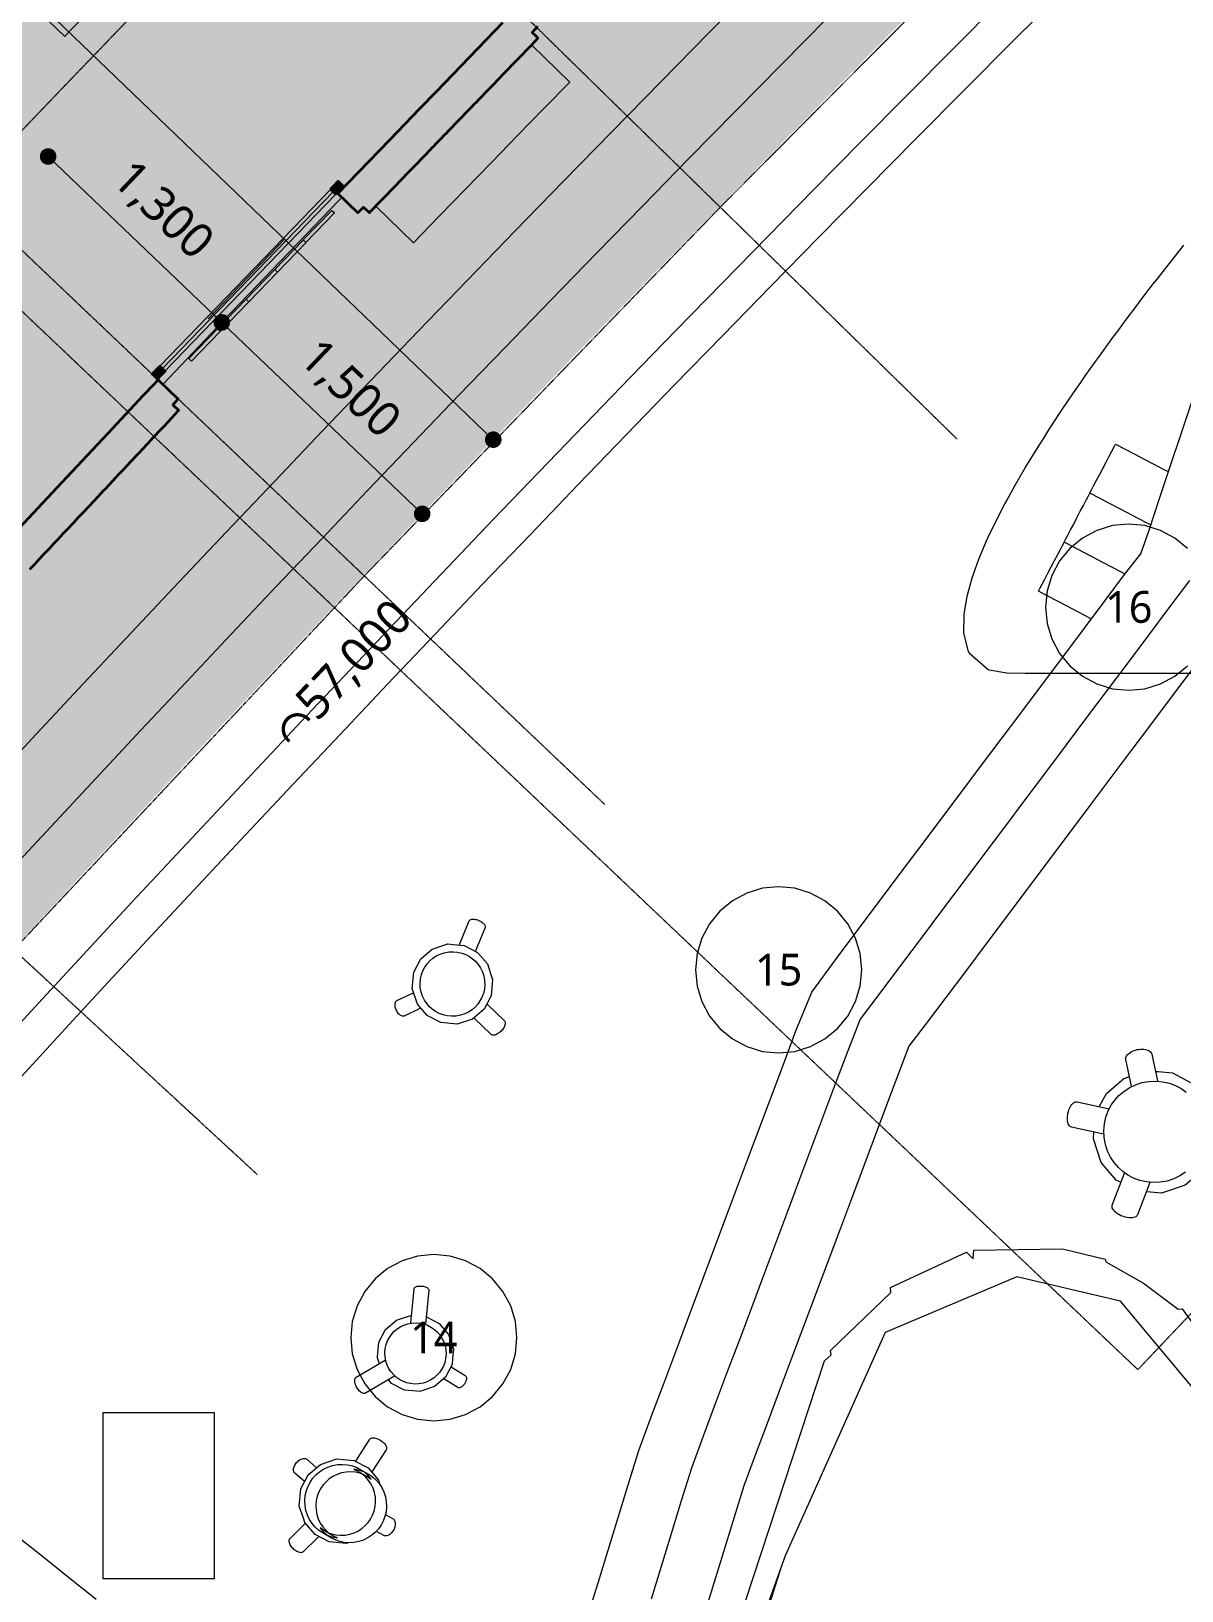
# Model space of a CAD drawing. Header units: millimetres. Extents: x -100577 to 287200, y -212120 to 238461.
# Drawn here: x 70414 to 76641, y 28818 to 37261 of the extents above; entities that cross this region are included whole.
import ezdxf

# ---------------------------------------------------------------- set-up
doc = ezdxf.new("R2010")
doc.units = ezdxf.units.MM
doc.linetypes.add('DASHDOT', pattern=[3.556, 2.54, -0.508, 0, -0.508])
doc.linetypes.add('PHANTOM', pattern=[6.35, 3.175, -0.635, 0.635, -0.635, 0.635, -0.635])
for name, color, linetype, lineweight in [('01_切断（構造・壁）', 7, 'Continuous', 35), ('03_切断（ガラス）', 5, 'Continuous', 13), ('06_部屋の色', 8, 'Continuous', 0), ('10_見えがかり', 7, 'Continuous', 13), ('11_見えがかり（家具）', 8, 'Continuous', 9), ('20_上部（屋根の外形・梁）', 8, 'PHANTOM', 9), ('30_敷地・外構', 8, 'Continuous', 9), ('40_通り芯', 1, 'DASHDOT', 9), ('41_通り芯の符号', 1, 'Continuous', 13), ('50_寸法', 3, 'Continuous', 9), ('70_断面の位置', 6, 'DASHDOT', 9)]:
    doc.layers.add(name, color=color, linetype=linetype, lineweight=lineweight)
doc.styles.add('JP', font='NotoSansCJKjp-Regular.otf')

msp = doc.modelspace()

# ---------------------------------------------------------------- hatches: boundary and pattern name
at = {"layer": '01_切断（構造・壁）'}
for points in [[(72176, 36283.5), (72170.8, 36288.5), (72142.4, 36315.9), (72118, 36339.5), (72073.7, 36382.3), (72073.7, 36382.3), (72073.7, 36382.3), (72356.4, 36675.3), (72517.4, 36842.1), (72606.8, 36934.6), (72967.1, 37308), (73046.6, 37390.4), (73062.8, 37374.8), (73108.4, 37330.8), (73143.8, 37296.6), (73150.4, 37290.2), (73154.6, 37286.2), (73154.6, 37286.2), (73154.6, 37286.2), (73124.4, 37255), (73144.3, 37235.8), (73156.8, 37223.8), (73153, 37219.8), (73141.2, 37207.5), (73138.1, 37204.4), (73117.4, 37182.9), (73094.3, 37159), (73066.7, 37130.4), (73063.4, 37126.9), (73058.9, 37122.3), (73058.5, 37121.9), (73058.2, 37121.6), (73036.3, 37098.9), (73013.2, 37075), (72994.7, 37055.7), (72994.7, 37055.7), (72989.8, 37050.6), (72983.7, 37044.3), (72977.1, 37037.6), (72973.8, 37034.1), (72973.8, 37034.1), (72970, 37030.2), (72970, 37030.2), (72913.6, 36971.7), (72913.6, 36971.7), (72902.6, 36960.3), (72892.7, 36950.1), (72892.7, 36950.1), (72874.2, 36930.9), (72851.1, 36907), (72832.5, 36887.7), (72832.5, 36887.7), (72821.5, 36876.3), (72811.7, 36866.1), (72811.7, 36866.1), (72793.1, 36846.9), (72770, 36822.9), (72740.4, 36792.3), (72712, 36762.9), (72688.9, 36738.9), (72670.3, 36719.7), (72670.3, 36719.7), (72659.3, 36708.3), (72649.5, 36698.1), (72649.5, 36698.1), (72630.9, 36678.9), (72607.8, 36654.9), (72589.3, 36635.7), (72589.3, 36635.7), (72579.5, 36625.6), (72578.3, 36624.3), (72577.1, 36623.1), (72568.4, 36614.1), (72568.4, 36614.1), (72549.8, 36594.8), (72526.8, 36570.9), (72497.2, 36540.3), (72468.8, 36510.8), (72445.7, 36486.9), (72427.1, 36467.7), (72427.1, 36467.7), (72416.1, 36456.3), (72406.3, 36446.1), (72406.3, 36446.1), (72387.7, 36426.8), (72364.6, 36402.9), (72335, 36372.3), (72306.6, 36342.8), (72283.5, 36318.9), (72264.9, 36299.6), (72264.9, 36299.6), (72258.4, 36292.9), (72248.6, 36282.7), (72244.1, 36278), (72244.1, 36278), (72244.1, 36278), (72211.7, 36309.3), (72181.6, 36278.1)], [(72034.4, 36406.3), (72049.7, 36422.2), (72076, 36449.5), (72094.2, 36432), (72104.8, 36421.7), (72078.5, 36394.5), (72063.1, 36378.5), (72045, 36396.1)], [(71068.1, 35405.2), (71083.4, 35421.1), (71109.7, 35448.3), (71127.9, 35430.8), (71138.5, 35420.5), (71112.2, 35393.3), (71096.9, 35377.4), (71078.7, 35394.9)], [(70241.1, 34259.6), (70187.5, 34309.8), (70142.6, 34351.9), (70142.6, 34351.9), (70142.6, 34351.9), (70579.6, 34818.1), (70830.3, 35085.6), (71022.4, 35290.6), (71077.3, 35349.2), (71100.6, 35374.1), (71100.6, 35374.1), (71100.6, 35374.1), (71162.8, 35314.9), (71198.5, 35281), (71205.2, 35274.7), (71209.4, 35270.8), (71209.4, 35270.8), (71209.4, 35270.8), (71179.8, 35239.2), (71212.6, 35208.4), (71212.6, 35208.4), (71212.6, 35208.4), (71204.7, 35199.9), (71192.1, 35186.5), (71192.1, 35186.5), (71173.9, 35167), (71151.1, 35142.7), (71132.8, 35123.3), (71132.8, 35123.3), (71124.9, 35114.8), (71121.5, 35111.2), (71116.9, 35106.3), (71116.6, 35105.9), (71116.2, 35105.6), (71112.3, 35101.4), (71112.3, 35101.4), (71109.1, 35098), (71109.1, 35098), (71053, 35038.1), (71053, 35038.1), (71052.3, 35037.3), (71043.2, 35027.6), (71014.3, 34996.8), (70997.5, 34978.9), (70991.5, 34972.5), (70973.3, 34953), (70973.3, 34953), (70963.4, 34942.5), (70952.7, 34931.1), (70952.7, 34931.1), (70934.5, 34911.7), (70911.7, 34887.4), (70893.5, 34867.9), (70893.5, 34867.9), (70892.6, 34866.9), (70883.6, 34857.4), (70869.8, 34842.6), (70869.8, 34842.6), (70813.7, 34782.8), (70813.7, 34782.8), (70803.9, 34772.3), (70793.2, 34760.9), (70793.2, 34760.9), (70774.9, 34741.4), (70752.1, 34717.1), (70724.1, 34687.1), (70695.2, 34656.3), (70693.9, 34654.9), (70672.4, 34632), (70654.1, 34612.5), (70654.1, 34612.5), (70644.3, 34602), (70633.6, 34590.6), (70633.6, 34590.6), (70615.4, 34571.2), (70594.8, 34549.2), (70592.6, 34546.9), (70567.7, 34520.3), (70564.5, 34516.9), (70557.7, 34509.6), (70535.6, 34486.1), (70512.8, 34461.7), (70484.7, 34431.8), (70455.8, 34400.9), (70446.1, 34390.6), (70433, 34376.6), (70414.8, 34357.2), (70414.8, 34357.2), (70404.9, 34346.7), (70400.3, 34341.7), (70376, 34315.8), (70353.2, 34291.5), (70325.2, 34261.5), (70314.5, 34250.1), (70281.7, 34280.9), (70265.7, 34263.9), (70252, 34249.3), (70246.3, 34254.6)]]:
    msp.add_hatch(color=7, dxfattribs=at).paths.add_polyline_path(points)
at = {"layer": '06_部屋の色', "true_color": 0x86bc78}
h = msp.add_hatch(color=8, dxfattribs=at)
h.paths.add_polyline_path([(64569.9, 45692.3), (64680.2, 45804.9), (64899.8, 46028.4), (65119.7, 46251.6), (65340, 46474.5), (65560.6, 46697), (65781.6, 46919.1), (66002.9, 47141), (66224.5, 47362.5), (66446.5, 47583.6), (66668.9, 47804.4), (73991.7, 40419.6), (73780.7, 40210), (73570.1, 40000.2), (73359.8, 39790), (73149.8, 39579.6), (72940.1, 39368.8), (72730.8, 39157.6), (72521.8, 38946.2), (72313.1, 38734.4), (72104.7, 38522.3), (72000, 38415.4), (71896.7, 38309.9), (71689, 38097.1), (71481.6, 37884.1), (71274.5, 37670.7), (71067.8, 37457), (70861.4, 37243), (70655.4, 37028.7), (70449.6, 36814), (70244.2, 36599.1), (70039.1, 36383.8), (62503.3, 43551.2), (62719.4, 43778), (62935.9, 44004.6), (63152.7, 44230.8), (63369.9, 44456.7), (63587.4, 44682.2), (63805.3, 44907.4), (64023.5, 45132.3), (64242, 45356.8), (64460.9, 45581), (64566.4, 45688.7)])
h.paths.add_polyline_path([(67585.9, 41638.2), (67584, 41533.4), (67591.3, 41428.8), (67607.7, 41325.2), (67633.1, 41223.5), (67667.2, 41124.4), (67709.9, 41028.6), (67760.7, 40937), (67819.3, 40850), (67885.3, 40768.6), (67958.1, 40693.2), (68037.2, 40624.4), (68122, 40562.8), (68211.9, 40508.8), (68306.1, 40462.8), (68404, 40425.3), (68504.7, 40396.4), (68607.7, 40376.4), (68711.9, 40365.4), (68816.7, 40363.6), (68921.3, 40370.9), (69024.8, 40387.3), (69126.6, 40412.6), (69225.7, 40446.8), (69321.4, 40489.4), (69413.1, 40540.2), (69500, 40598.9), (69581.5, 40664.8), (69639.1, 40720.4), (69642.8, 40724), (69656.9, 40737.7), (69725.7, 40816.8), (69787.3, 40901.6), (69841.3, 40991.4), (69887.2, 41085.7), (69924.8, 41183.5), (69953.7, 41284.3), (69973.7, 41387.2), (69984.7, 41491.5), (69986.5, 41596.3), (69979.2, 41700.8), (69962.8, 41804.4), (69937.4, 41906.1), (69903.3, 42005.2), (69860.7, 42101), (69809.8, 42192.7), (69751.2, 42279.6), (69685.2, 42361), (69612.4, 42436.4), (69533.3, 42505.2), (69448.5, 42566.8), (69358.6, 42620.8), (69264.4, 42666.8), (69166.6, 42704.4), (69065.8, 42733.3), (68962.9, 42753.3), (68858.6, 42764.2), (68753.8, 42766), (68649.2, 42758.7), (68545.7, 42742.3), (68444, 42717), (68344.9, 42682.8), (68249.1, 42640.2), (68157.4, 42589.4), (68070.5, 42530.8), (67989, 42464.8), (67926.7, 42404.6), (67913.6, 42392), (67844.9, 42312.8), (67783.2, 42228), (67729.2, 42138.2), (67683.3, 42044), (67645.7, 41946.1), (67616.8, 41845.3), (67596.8, 41742.4)], flags=0)
at = {"layer": '06_部屋の色', "true_color": 0xe9dfcf}
for points in [[(63284.8, 46951.8), (67927.2, 42405.1), (67913.6, 42392), (67844.9, 42312.8), (67783.2, 42228), (67729.2, 42138.2), (67683.3, 42044), (67645.7, 41946.1), (67616.8, 41845.3), (67596.8, 41742.4), (67585.9, 41638.2), (67584, 41533.4), (67591.3, 41428.8), (67607.7, 41325.2), (67633.1, 41223.5), (67667.2, 41124.4), (67709.9, 41028.6), (67760.7, 40937), (67819.3, 40850), (67885.3, 40768.6), (67958.1, 40693.2), (68037.2, 40624.4), (68122, 40562.8), (68211.9, 40508.8), (68306.1, 40462.8), (68404, 40425.3), (68504.7, 40396.4), (68607.7, 40376.4), (68711.9, 40365.4), (68816.7, 40363.6), (68921.3, 40370.9), (69024.8, 40387.3), (69126.6, 40412.6), (69225.7, 40446.8), (69321.4, 40489.4), (69413.1, 40540.2), (69500, 40598.9), (69581.5, 40664.8), (69643.3, 40724.5), (73046.9, 37391.1), (72073.7, 36382.7), (72098.8, 36358.4), (71125.8, 35350.2), (61199.4, 44791.1)], [(69183.6, 33329.2), (59145.9, 42600.1), (61199.4, 44791.1), (71100.4, 35374.3), (70142, 34351.7), (70167.6, 34327.8), (69209.3, 33305.4)], [(70038.9, 36383.9), (72000.3, 38416.2), (73046.9, 37391.1), (72073.7, 36382.7), (72098.8, 36358.4), (71125.8, 35350.2)], [(69183.6, 33329.2), (68107.4, 34323.2), (70038.9, 36383.9), (71100.4, 35374.3), (70142, 34351.7), (70167.6, 34327.8), (69209.3, 33305.4)]]:
    msp.add_hatch(color=8, dxfattribs=at).paths.add_polyline_path(points)
at = {"layer": '06_部屋の色', "true_color": 0xd8ccb8}
msp.add_hatch(color=8, dxfattribs=at).paths.add_polyline_path([(53145.7, 13394.3), (53666, 14131.8), (54189.7, 14866.8), (54716.8, 15599.3), (55247.4, 16329.3), (55781.5, 17056.8), (56318.9, 17781.8), (56859.8, 18504.2), (57404.1, 19224.1), (57951.8, 19941.4), (58502.8, 20656.2), (59057.2, 21368.3), (59614.9, 22077.8), (60176, 22784.7), (60740.4, 23488.9), (61308.1, 24190.4), (61879.2, 24889.3), (62453.5, 25585.4), (63031.1, 26278.9), (63611.9, 26969.6), (64196, 27657.6), (64783.3, 28342.8), (65373.9, 29025.2), (65967.6, 29704.9), (66564.6, 30381.7), (67164.7, 31055.7), (67768, 31726.9), (68374.5, 32395.3), (68984.1, 33060.7), (69596.8, 33723.3), (70212.7, 34383), (70831.7, 35039.8), (71453.7, 35693.7), (72078.8, 36344.6), (72707, 36992.6), (73338.2, 37637.6), (73972.5, 38279.6), (74609.8, 38918.6), (75250, 39554.6), (75893.3, 40187.6), (76539.6, 40817.5), (77188.8, 41444.4), (77840.9, 42068.3), (78496, 42689), (79154, 43306.7), (79814.9, 43921.2), (80478.7, 44532.7), (81145.4, 45140.9), (82153.8, 44030.5), (81492.4, 43427), (80833.8, 42820.3), (80178, 42210.6), (79525.2, 41597.8), (78875.2, 40981.9), (78228.2, 40363), (77584.1, 39741), (76942.9, 39116), (76304.6, 38487.9), (75669.4, 37856.9), (75037.1, 37222.9), (74407.8, 36585.9), (73781.5, 35945.9), (73158.3, 35303), (72538, 34657.2), (71920.9, 34008.5), (71306.8, 33356.8), (70695.7, 32702.3), (70087.8, 32044.9), (69483, 31384.7), (68881.2, 30721.6), (68282.7, 30055.6), (67687.2, 29386.9), (67094.9, 28715.3), (66505.8, 28041), (65919.9, 27363.9), (65337.2, 26684.1), (64757.7, 26001.5), (64181.4, 25316.2), (63608.3, 24628.2), (63038.5, 23937.5), (62471.9, 23244.1), (61908.7, 22548), (61348.7, 21849.3), (60792, 21148), (60238.6, 20444), (59688.6, 19737.5), (59141.8, 19028.4), (58598.5, 18316.7), (58058.5, 17602.4), (57521.8, 16885.6), (56988.6, 16166.3), (56458.7, 15444.5), (55932.3, 14720.2), (55409.2, 13993.4), (54889.6, 13264.2), (54373.5, 12532.5), (53860.8, 11798.4), (53351.5, 11061.9), (52845.8, 10323), (52343.5, 9581.8), (51844.7, 8838.1), (51349.5, 8092.2), (50857.7, 7343.9), (50369.5, 6593.3), (49884.8, 5840.4), (49403.7, 5085.2), (48926.2, 4327.7), (48452.2, 3568.1), (47177.7, 4359.1), (47655.4, 5124.8), (48136.7, 5888.2), (48621.7, 6649.3), (49110.2, 7408.1), (49602.2, 8164.7), (50097.8, 8918.9), (50597, 9670.8), (51099.7, 10420.3), (51606, 11167.4), (52115.7, 11912.1), (52629, 12654.4)])
at = {"layer": '50_寸法'}
for points in [[(70540.9, 36555.2), (70534.7, 36548.9), (70527.5, 36543.9), (70519.4, 36540.4), (70510.7, 36538.5), (70501.9, 36538.4), (70493.2, 36540), (70485, 36543.2), (70477.6, 36548), (70471.3, 36554.1), (70466.3, 36561.4), (70462.8, 36569.5), (70460.9, 36578.1), (70460.8, 36587), (70462.4, 36595.6), (70465.6, 36603.8), (70470.4, 36611.2), (70476.6, 36617.6), (70483.8, 36622.6), (70491.9, 36626.1), (70500.5, 36627.9), (70509.4, 36628.1), (70518, 36626.5), (70526.2, 36623.2), (70533.6, 36618.4), (70540, 36612.3), (70545, 36605), (70548.5, 36596.9), (70550.3, 36588.3), (70550.5, 36579.5), (70548.9, 36570.8), (70545.6, 36562.6)], [(71480.7, 35657), (71474.5, 35650.7), (71467.3, 35645.7), (71459.2, 35642.2), (71450.5, 35640.3), (71441.7, 35640.2), (71433, 35641.8), (71424.8, 35645), (71417.4, 35649.8), (71411.1, 35656), (71406.1, 35663.2), (71402.6, 35671.3), (71400.7, 35679.9), (71400.6, 35688.8), (71402.2, 35697.4), (71405.4, 35705.6), (71410.2, 35713), (71416.4, 35719.4), (71423.6, 35724.4), (71431.7, 35727.9), (71440.4, 35729.7), (71449.2, 35729.9), (71457.9, 35728.3), (71466.1, 35725), (71473.5, 35720.2), (71479.8, 35714.1), (71484.8, 35706.8), (71488.3, 35698.7), (71490.2, 35690.1), (71490.3, 35681.3), (71488.7, 35672.6), (71485.5, 35664.4)], [(71480.7, 35657), (71474.5, 35650.7), (71467.3, 35645.7), (71459.2, 35642.2), (71450.5, 35640.3), (71441.7, 35640.2), (71433, 35641.8), (71424.8, 35645), (71417.4, 35649.8), (71411.1, 35656), (71406.1, 35663.2), (71402.6, 35671.3), (71400.7, 35679.9), (71400.6, 35688.8), (71402.2, 35697.4), (71405.4, 35705.6), (71410.2, 35713), (71416.4, 35719.4), (71423.6, 35724.4), (71431.7, 35727.9), (71440.4, 35729.7), (71449.2, 35729.9), (71457.9, 35728.3), (71466.1, 35725), (71473.5, 35720.2), (71479.8, 35714.1), (71484.8, 35706.8), (71488.3, 35698.7), (71490.2, 35690.1), (71490.3, 35681.3), (71488.7, 35672.6), (71485.5, 35664.4)], [(72949.9, 35022.1), (72943.7, 35015.8), (72936.5, 35010.7), (72928.4, 35007.2), (72919.7, 35005.4), (72910.9, 35005.3), (72902.2, 35006.8), (72894, 35010.1), (72886.6, 35014.9), (72880.3, 35021), (72875.3, 35028.3), (72871.8, 35036.4), (72869.9, 35045), (72869.8, 35053.8), (72871.4, 35062.5), (72874.6, 35070.7), (72879.4, 35078.1), (72885.6, 35084.5), (72892.8, 35089.5), (72900.9, 35093), (72909.6, 35094.8), (72918.4, 35095), (72927.1, 35093.4), (72935.3, 35090.1), (72942.7, 35085.3), (72949, 35079.2), (72954, 35071.9), (72957.5, 35063.8), (72959.4, 35055.2), (72959.5, 35046.4), (72957.9, 35037.7), (72954.7, 35029.5)], [(72565.1, 34620.6), (72558.9, 34614.3), (72551.7, 34609.3), (72543.6, 34605.8), (72534.9, 34603.9), (72526.1, 34603.8), (72517.4, 34605.4), (72509.2, 34608.6), (72501.8, 34613.4), (72495.5, 34619.6), (72490.5, 34626.8), (72487, 34634.9), (72485.1, 34643.6), (72485, 34652.4), (72486.6, 34661.1), (72489.8, 34669.3), (72494.6, 34676.7), (72500.8, 34683), (72508, 34688), (72516.1, 34691.5), (72524.7, 34693.4), (72533.6, 34693.5), (72542.2, 34691.9), (72550.4, 34688.7), (72557.9, 34683.9), (72564.2, 34677.7), (72569.2, 34670.5), (72572.7, 34662.4), (72574.6, 34653.7), (72574.7, 34644.9), (72573.1, 34636.2), (72569.8, 34628)]]:
    msp.add_hatch(color=7, dxfattribs=at).paths.add_polyline_path(points)

# ---------------------------------------------------------------- linework, layer by layer
at = {"layer": '01_切断（構造・壁）'}
for points in [[(72176, 36283.5), (72170.8, 36288.5), (72142.4, 36315.9), (72118, 36339.5), (72073.7, 36382.3), (72073.7, 36382.3), (72073.7, 36382.3), (72356.4, 36675.3), (72517.4, 36842.1), (72606.8, 36934.6), (72967.1, 37308)], [(73154.6, 37286.2), (73124.4, 37255), (73144.3, 37235.8), (73156.8, 37223.8), (73153, 37219.8), (73141.2, 37207.5), (73138.1, 37204.4), (73117.4, 37182.9), (73094.3, 37159), (73066.7, 37130.4), (73063.4, 37126.9), (73058.9, 37122.3), (73058.5, 37121.9), (73058.2, 37121.6), (73036.3, 37098.9), (73013.2, 37075), (72994.7, 37055.7), (72994.7, 37055.7), (72989.8, 37050.6), (72983.7, 37044.3), (72977.1, 37037.6), (72973.8, 37034.1), (72973.8, 37034.1), (72970, 37030.2), (72970, 37030.2), (72913.6, 36971.7), (72913.6, 36971.7), (72902.6, 36960.3), (72892.7, 36950.1), (72892.7, 36950.1), (72874.2, 36930.9), (72851.1, 36907), (72832.5, 36887.7), (72832.5, 36887.7), (72821.5, 36876.3), (72811.7, 36866.1), (72811.7, 36866.1), (72793.1, 36846.9), (72770, 36822.9), (72740.4, 36792.3), (72712, 36762.9), (72688.9, 36738.9), (72670.3, 36719.7), (72670.3, 36719.7), (72659.3, 36708.3), (72649.5, 36698.1), (72649.5, 36698.1), (72630.9, 36678.9), (72607.8, 36654.9), (72589.3, 36635.7), (72589.3, 36635.7), (72579.5, 36625.6), (72578.3, 36624.3), (72577.1, 36623.1), (72568.4, 36614.1), (72568.4, 36614.1), (72549.8, 36594.8), (72526.8, 36570.9), (72497.2, 36540.3), (72468.8, 36510.8), (72445.7, 36486.9), (72427.1, 36467.7), (72427.1, 36467.7), (72416.1, 36456.3), (72406.3, 36446.1), (72406.3, 36446.1), (72387.7, 36426.8), (72364.6, 36402.9), (72335, 36372.3), (72306.6, 36342.8), (72283.5, 36318.9), (72264.9, 36299.6), (72264.9, 36299.6), (72258.4, 36292.9), (72248.6, 36282.7), (72244.1, 36278), (72244.1, 36278), (72244.1, 36278), (72211.7, 36309.3), (72181.6, 36278.1), (72176, 36283.5)], [(72034.4, 36406.3), (72049.7, 36422.2), (72076, 36449.5), (72094.2, 36432), (72104.8, 36421.7), (72078.5, 36394.5), (72063.1, 36378.5), (72045, 36396.1), (72034.4, 36406.3)], [(71068.1, 35405.2), (71083.4, 35421.1), (71109.7, 35448.3), (71127.9, 35430.8), (71138.5, 35420.5), (71112.2, 35393.3), (71096.9, 35377.4), (71078.7, 35394.9), (71068.1, 35405.2)], [(70142.6, 34351.9), (70579.6, 34818.1), (70830.3, 35085.6), (71022.4, 35290.6), (71077.3, 35349.2), (71100.6, 35374.1), (71100.6, 35374.1), (71100.6, 35374.1), (71162.8, 35314.9), (71198.5, 35281), (71205.2, 35274.7), (71209.4, 35270.8), (71209.4, 35270.8), (71209.4, 35270.8), (71179.8, 35239.2), (71212.6, 35208.4), (71212.6, 35208.4), (71212.6, 35208.4), (71204.7, 35199.9), (71192.1, 35186.5), (71192.1, 35186.5), (71173.9, 35167), (71151.1, 35142.7), (71132.8, 35123.3), (71132.8, 35123.3), (71124.9, 35114.8), (71121.5, 35111.2), (71116.9, 35106.3), (71116.6, 35105.9), (71116.2, 35105.6), (71112.3, 35101.4), (71112.3, 35101.4), (71109.1, 35098), (71109.1, 35098), (71053, 35038.1), (71053, 35038.1), (71052.3, 35037.3), (71043.2, 35027.6), (71014.3, 34996.8), (70997.5, 34978.9), (70991.5, 34972.5), (70973.3, 34953), (70973.3, 34953), (70963.4, 34942.5), (70952.7, 34931.1), (70952.7, 34931.1), (70934.5, 34911.7), (70911.7, 34887.4), (70893.5, 34867.9), (70893.5, 34867.9), (70892.6, 34866.9), (70883.6, 34857.4), (70869.8, 34842.6), (70869.8, 34842.6), (70813.7, 34782.8), (70813.7, 34782.8), (70803.9, 34772.3), (70793.2, 34760.9), (70793.2, 34760.9), (70774.9, 34741.4), (70752.1, 34717.1), (70724.1, 34687.1), (70695.2, 34656.3), (70693.9, 34654.9), (70672.4, 34632), (70654.1, 34612.5), (70654.1, 34612.5), (70644.3, 34602), (70633.6, 34590.6), (70633.6, 34590.6), (70615.4, 34571.2), (70594.8, 34549.2), (70592.6, 34546.9), (70567.7, 34520.3), (70564.5, 34516.9), (70557.7, 34509.6), (70535.6, 34486.1), (70512.8, 34461.7), (70484.7, 34431.8), (70455.8, 34400.9), (70446.1, 34390.6), (70433, 34376.6), (70414.8, 34357.2), (70414.8, 34357.2), (70404.9, 34346.7)]]:
    msp.add_lwpolyline(points, dxfattribs=at)
at = {"layer": '03_切断（ガラス）'}
for points in [[(71124.2, 35434.5), (72048.7, 36392.4)], [(71371.4, 35704.1), (71579, 35920.7), (71786.6, 36137.4)]]:
    msp.add_lwpolyline(points, dxfattribs=at)
at = {"layer": '10_見えがかり'}
for points in [[(75654.6, 37418.4), (75403.2, 37166.1), (75152.2, 36913.4), (74901.7, 36660.2), (74651.7, 36406.5), (74402.2, 36152.4), (74153.1, 35897.8), (73904.5, 35642.7), (73656.4, 35387.1), (73408.8, 35131.1), (73161.7, 34874.6), (72915, 34617.7), (72668.9, 34360.3), (72423.2, 34102.4), (72178, 33844.1), (71933.2, 33585.3), (71689, 33326.1), (71445.3, 33066.4), (71202, 32806.2), (70959.2, 32545.6), (70717, 32284.5), (70475.2, 32023), (70233.9, 31761)], [(70276.8, 32692.3), (70519.8, 32954.2), (70763.4, 33215.6), (71007.4, 33476.6), (71251.9, 33737.1), (71496.9, 33997.2), (71742.4, 34256.8), (71988.4, 34515.9), (72234.9, 34774.6), (72481.8, 35032.8), (72729.2, 35290.6), (72977.2, 35547.8), (73225.6, 35804.7), (73474.4, 36061), (73723.8, 36316.9), (73973.6, 36572.3), (74224, 36827.3), (74474.8, 37081.7), (74726, 37335.8)], [(71111.1, 35449.8), (72033, 36404.9)], [(71127.8, 35351.1), (71453.7, 35693.7), (72078.8, 36344.6), (72093.8, 36360)], [(72061.7, 36377.1), (71139.9, 35422)], [(71901.2, 36117.2), (71886.8, 36131.1), (72041.5, 36291.4), (72055.9, 36277.5), (71901.2, 36117.2)], [(71746.5, 35956.9), (71732.1, 35970.8), (71885.4, 36129.6)], [(71899.8, 36115.7), (71746.5, 35956.9)], [(71591.8, 35796.6), (71577.4, 35810.5), (71730.7, 35969.3)], [(71745.1, 35955.4), (71591.8, 35796.6)], [(71437.1, 35636.3), (71422.7, 35650.2), (71576, 35809)], [(71590.4, 35795.1), (71437.1, 35636.3)], [(71282.4, 35476), (71268, 35489.9), (71421.3, 35648.7)], [(71435.7, 35634.8), (71282.4, 35476)], [(71194.8, 35252.2), (71196.9, 35250.2), (71184.8, 35237.2)], [(73427.4, 28683.2), (73482, 28860.5), (73536.6, 29037.9), (73591.2, 29215.2), (73645.7, 29392.6), (73702.8, 29577.5), (73769.7, 29760.2), (73835.2, 29935), (73900.4, 30108.8), (73965.6, 30282.5), (74226.2, 30977.5), (74291.4, 31151.3), (74486.9, 31672.5), (74553.1, 31848.9), (74639.5, 32059.6), (74772.6, 32241.4), (75106.6, 32686.8), (75218, 32835.2), (75440.7, 33132.2), (75552, 33280.6), (75663.4, 33429.1), (75774.7, 33577.5), (76108.8, 34022.9), (76220.1, 34171.3), (76331.5, 34319.8), (76419.4, 34431.7), (76463.7, 34560.8), (76520.9, 34732.4), (76696.9, 35260.6)], [(76231.1, 34928), (76247.9, 34960), (76262.3, 34987.5), (76273.4, 35008.6), (76280.4, 35021.9), (76282.7, 35026.4), (76334.4, 34999.4), (76386.1, 34972.3), (76437.7, 34945.2), (76489.4, 34918.1), (76541.1, 34891.1), (76567.1, 34877.4)], [(76471, 34589.1), (76453.5, 34598.3), (76401.8, 34625.3), (76350.2, 34652.4), (76298.5, 34679.5), (76246.8, 34706.6), (76195.2, 34733.6), (76143.5, 34760.7), (76145.9, 34765.2), (76152.8, 34778.5), (76163.9, 34799.6), (76178.3, 34827.1), (76195.1, 34859.2), (76213.1, 34893.6), (76231.1, 34928)], [(76091.9, 34662.2), (76108.7, 34694.3), (76123.1, 34721.8), (76134.2, 34742.9), (76141.1, 34756.2), (76142.6, 34758.9)], [(76331.8, 34323.4), (76314.3, 34332.5), (76262.6, 34359.6), (76210.9, 34386.7), (76159.3, 34413.8), (76107.6, 34440.8), (76055.9, 34467.9), (76004.2, 34495), (76006.6, 34499.5), (76013.6, 34512.8), (76024.6, 34533.9), (76039.1, 34561.4), (76055.9, 34593.5), (76073.9, 34627.8), (76091.9, 34662.2)], [(75952.6, 34396.5), (75969.4, 34428.6), (75983.9, 34456.1), (75994.9, 34477.2), (76001.9, 34490.5), (76003.3, 34493.2)], [(76149.4, 34080.2), (76123.3, 34093.9), (76071.7, 34121), (76020, 34148), (75968.3, 34175.1), (75916.7, 34202.2), (75865, 34229.3), (75867.4, 34233.8), (75874.3, 34247.1), (75885.4, 34268.2), (75899.8, 34295.7), (75916.6, 34327.7), (75934.6, 34362.1), (75952.6, 34396.5)], [(76700.1, 33811.3), (76588.8, 33662.8), (76477.4, 33514.4), (76366.1, 33365.9), (76143.4, 33069), (76032, 32920.6), (75586.6, 32326.8), (75475.3, 32178.3), (75252.6, 31881.4), (75162.9, 31766.3), (75112.9, 31632.9), (75048.7, 31461.8), (74853.2, 30940.6), (74788, 30766.8), (74527.3, 30071.8), (74462.2, 29898.1), (74397, 29724.3), (74332.2, 29551.6), (74271.3, 29385.9), (74219.2, 29216.1), (74000.9, 28506.7)], [(72731.4, 32316.6), (72784.2, 32445), (72785.5, 32447.3), (72787.5, 32449.4), (72790.3, 32451.3), (72793.8, 32452.8), (72798, 32453.8)], [(72798, 32453.8), (72802.7, 32454.3), (72807.9, 32454.4), (72813.5, 32453.9), (72819.1, 32452.9), (72824.8, 32451.6), (72830.3, 32449.9), (72835.5, 32447.9), (72840.6, 32445.6), (72845.8, 32443), (72850.7, 32439.9), (72855.4, 32436.6), (72859.7, 32433.1), (72863.4, 32429.4), (72866.4, 32425.7), (72868.6, 32422), (72870.1, 32418.5), (72870.8, 32415.2), (72870.7, 32412.3), (72870, 32409.7), (72817.8, 32282.7)], [(72584.9, 32292.6), (72641, 32311), (72669, 32320.3), (72696.9, 32317.7), (72757.3, 32312.2), (72829.8, 32274.2), (72883.2, 32212.1), (72883.2, 32212.1), (72900.5, 32159.4), (72910.9, 32127.9), (72908.9, 32105.8), (72902.8, 32039.6), (72864.8, 31967.1), (72802.7, 31913.7), (72718.5, 31886.1), (72630.3, 31894.1), (72557.8, 31932.2), (72504.4, 31994.2), (72476.7, 32078.4), (72484.7, 32166.7), (72522.8, 32239.2), (72584.9, 32292.6)], [(72544.7, 32194.8), (72556.8, 32212.1), (72570.9, 32227.8), (72587.5, 32242.2), (72606.5, 32254.9), (72627.6, 32265.2), (72650.3, 32272.7), (72674, 32277), (72698, 32278.1), (72721.8, 32275.9), (72744.7, 32270.6), (72766, 32262.6), (72785.4, 32252.2), (72802.7, 32240.1), (72818.4, 32226), (72832.8, 32209.4), (72845.5, 32190.4), (72855.8, 32169.3), (72863.3, 32146.7), (72867.7, 32123), (72868.7, 32098.9), (72866.5, 32075.1), (72861.2, 32052.3), (72853.2, 32030.9), (72842.8, 32011.5), (72830.7, 31994.2), (72816.6, 31978.5), (72800, 31964.1), (72781, 31951.5), (72760, 31941.2), (72737.3, 31933.7), (72713.6, 31929.3), (72689.5, 31928.2), (72665.7, 31930.4), (72642.9, 31935.7), (72621.6, 31943.8), (72602.1, 31954.1), (72584.8, 31966.2), (72569.1, 31980.3), (72554.7, 31996.9), (72542.1, 32015.9), (72531.8, 32037), (72524.3, 32059.6), (72519.9, 32083.4), (72518.8, 32107.4), (72521, 32131.2), (72526.3, 32154), (72534.4, 32175.4), (72544.7, 32194.8)], [(72383.7, 31998.5), (72384.8, 32002.8), (72386.4, 32006.5), (72388.4, 32009.5), (72390.8, 32011.8), (72393.4, 32013.3), (72482.3, 32055)], [(72521.3, 31971.5), (72432.5, 31929.9), (72429.6, 31928.9), (72426.3, 31928.6), (72422.8, 31928.9), (72418.9, 31930), (72414.8, 31931.9), (72410.7, 31934.6), (72406.6, 31938), (72402.7, 31941.9), (72399.1, 31946.4), (72395.7, 31951.1), (72392.8, 31956), (72390.3, 31961), (72388.1, 31966.1), (72386.2, 31971.5), (72384.7, 31977.1), (72383.6, 31982.8), (72383.1, 31988.3), (72383.1, 31993.6), (72383.7, 31998.5)], [(72881.3, 31994.2), (72974.9, 31904.3), (72976.9, 31901.8), (72978.4, 31898.7), (72979.4, 31895), (72979.6, 31890.6), (72979.1, 31885.8), (72977.9, 31880.5), (72975.9, 31875), (72973.3, 31869.4), (72970.1, 31863.9), (72966.4, 31858.6), (72962.4, 31853.6), (72958.3, 31849), (72953.9, 31844.7), (72949, 31840.5), (72943.9, 31836.7), (72938.5, 31833.2), (72933, 31830.4), (72927.6, 31828.2), (72922.4, 31826.7), (72917.6, 31826.1), (72913.2, 31826.1), (72909.4, 31826.9), (72906.3, 31828.3), (72903.7, 31830.3), (72811.6, 31918.8)], [(76368.3, 31549.3), (76337.6, 31694.4), (76337.1, 31699.1), (76337.7, 31704.3), (76339.5, 31709.6), (76342.6, 31715.2), (76346.9, 31720.7), (76352.4, 31726), (76359, 31731.1), (76366.4, 31735.6), (76374.4, 31739.7), (76382.8, 31743), (76391.3, 31745.8), (76399.7, 31747.8), (76408.2, 31749.3), (76417.1, 31750.3), (76426.1, 31750.6), (76435.1, 31750.2), (76443.7, 31749), (76451.8, 31747), (76459, 31744.4), (76465.1, 31741.1), (76470.2, 31737.3), (76474, 31733.1), (76476.6, 31728.6), (76478.1, 31724.1), (76508.8, 31579.1)], [(76232.7, 31510.6), (76327.5, 31592.1), (76355.3, 31601.2)], [(76500, 31630.3), (76513.8, 31629), (76590.7, 31622), (76688.9, 31570.5)], [(76196.3, 31441.2), (76232.7, 31510.6)], [(76259.5, 31447), (76278.5, 31474.1), (76300.7, 31498.8), (76326.8, 31521.5), (76356.6, 31541.3), (76389.7, 31557.5), (76425.4, 31569.3), (76462.6, 31576.2), (76500.4, 31577.9), (76537.8, 31574.4), (76573.7, 31566.1), (76607.2, 31553.4), (76637.8, 31537.2), (76664.9, 31518.2)], [(76023, 31361.7), (76022.1, 31370.1), (76021.9, 31378.8), (76022.3, 31387.6), (76023.4, 31396.3), (76024.9, 31404.6), (76027, 31412.8), (76029.6, 31421.1), (76032.8, 31429.3), (76036.6, 31437.2), (76040.9, 31444.5), (76045.6, 31450.9), (76050.5, 31456.3), (76055.6, 31460.6), (76060.7, 31463.6), (76065.6, 31465.4), (76070.2, 31466.1), (76074.5, 31465.7), (76247.2, 31428.2)], [(76660.7, 31084.4), (76630.8, 31064.6), (76597.7, 31048.4), (76562.1, 31036.6), (76524.9, 31029.7), (76487, 31028), (76449.7, 31031.5), (76413.8, 31039.8), (76380.2, 31052.5), (76349.7, 31068.7), (76322.5, 31087.7), (76297.9, 31109.9), (76275.2, 31136), (76255.3, 31165.9), (76239.2, 31198.9), (76227.4, 31234.6), (76220.5, 31271.8), (76218.8, 31309.7), (76222.3, 31347), (76230.6, 31382.9), (76243.2, 31416.4), (76259.5, 31447)], [(76217.6, 31291), (76044.7, 31328.5), (76040.7, 31329.9), (76036.7, 31332.4), (76033, 31336.1), (76029.7, 31340.9), (76026.8, 31346.9), (76024.6, 31353.9), (76023, 31361.7)], [(76309.6, 31029.6), (76286.1, 31042), (76204.6, 31136.7), (76162.4, 31265.2), (76165.6, 31300.2)], [(76467.7, 31027.8), (76401.8, 30854.2), (76399.7, 30850.3), (76396.5, 30846.6), (76392.1, 30843.3), (76386.6, 30840.6), (76380, 30838.6), (76372.4, 30837.4), (76364.1, 30836.9), (76355.3, 30837.3), (76346.2, 30838.5), (76337.2, 30840.3), (76328.4, 30842.7), (76320.1, 30845.6), (76311.9, 30849), (76303.8, 30853), (76295.8, 30857.6), (76288.3, 30862.8), (76281.4, 30868.3), (76275.5, 30874.2), (76270.7, 30880.1), (76267, 30886), (76264.7, 30891.7), (76263.6, 30897), (76263.6, 30901.9), (76264.7, 30906.3), (76330.6, 31079.7)], [(76730, 31074.1), (76660, 31013.8), (76531.5, 30971.6), (76451.2, 30978.9)], [(75065.8, 30433.3), (75065.1, 30460.6), (75475.5, 30651), (75511.3, 30615.4), (75514.9, 30661.8), (75995.3, 30669.4), (76226.8, 30613.1), (76230.7, 30599.4), (76433, 30484.3), (76621.4, 30343.1), (76643.9, 30344.5), (76913.9, 29967.3), (76878.4, 29936.1), (76925.3, 29942.2), (76996.6, 29479.3), (77033.3, 29465), (76479.3, 27501.6), (75724.1, 25403.1), (75477.6, 25036.7), (75279.5, 25025.2)], [(75249.8, 25023.5), (75248.1, 25023.4), (75693.4, 25643), (76694.8, 28677.9), (76808.6, 29787.9), (76308.7, 30386.7), (75748.7, 30518), (75034.9, 30216.8), (74493.6, 29008.1), (73483.4, 26190.6), (73493.4, 25403.1), (74038.4, 24833.1), (74509.9, 24716.8)], [(72468.9, 30268.6), (72486, 30453.7), (72486.5, 30455.8), (72487.6, 30458), (72489.4, 30460), (72491.9, 30462), (72495, 30463.7), (72498.8, 30465.3), (72503.1, 30466.5), (72507.7, 30467.4), (72512.6, 30468), (72517.6, 30468.2), (72522.6, 30468.2), (72527.3, 30467.9), (72532.1, 30467.3), (72537, 30466.5), (72541.8, 30465.3), (72546.6, 30463.8), (72551, 30462.1), (72554.9, 30460.1), (72558.4, 30457.9), (72561.1, 30455.6), (72563.2, 30453.2), (72564.6, 30450.9), (72565.3, 30448.6), (72565.4, 30446.4), (72548.3, 30261.3)], [(74462.7, 24698.1), (74208.3, 24623.9), (74037.3, 24683.4), (74015.6, 24669.4), (73626.9, 24928.3), (73648.3, 24971.4), (73597, 24962.4), (73357.8, 25339.4), (73362.2, 25357.8), (73263.9, 25812.8), (73285.2, 25827.2), (73296.3, 26005.8), (73357.6, 26289.4), (73355.2, 26300.5), (73635.2, 26803.1), (74708.2, 30063.6), (74743.9, 30095.8), (74739.4, 30119.7), (75065.8, 30433.3)], [(72295.6, 30163.4), (72331.7, 30232), (72390.5, 30282.6), (72429.7, 30295.5), (72470.2, 30308.8), (72470.6, 30308.8)], [(72352.6, 30189.9), (72364.1, 30206.3), (72377.4, 30221.1), (72393.1, 30234.8), (72411.1, 30246.7), (72431, 30256.5), (72452.5, 30263.6), (72474.9, 30267.7), (72497.7, 30268.7), (72520.2, 30266.6), (72541.8, 30261.6), (72562, 30254), (72580.4, 30244.2), (72596.8, 30232.8), (72611.6, 30219.4), (72625.3, 30203.7), (72637.2, 30185.7), (72647, 30165.8), (72654.1, 30144.4), (72658.2, 30121.9), (72659.2, 30099.1), (72657.1, 30076.6), (72652.1, 30055), (72644.5, 30034.8), (72634.7, 30016.4), (72623.3, 30000.1), (72609.9, 29985.2), (72594.2, 29971.6), (72576.2, 29959.6), (72556.3, 29949.9), (72534.8, 29942.8), (72512.4, 29938.6), (72489.6, 29937.6), (72467.1, 29939.7), (72445.5, 29944.7), (72425.3, 29952.3), (72406.9, 29962.1), (72390.6, 29973.6), (72375.7, 29986.9), (72362.1, 30002.7), (72350.1, 30020.6), (72340.4, 30040.5), (72333.3, 30062), (72329.1, 30084.4), (72328.1, 30107.2), (72330.2, 30129.7), (72335.2, 30151.3), (72342.8, 30171.5), (72352.6, 30189.9)], [(72554, 30301.1), (72622.5, 30265.2), (72673.1, 30206.4), (72673.1, 30206.4), (72683.3, 30175.2), (72699.3, 30126.6), (72694.6, 30075), (72691.7, 30043), (72655.7, 29974.3), (72596.9, 29923.7), (72517.1, 29897.5), (72501.4, 29898.9), (72433.5, 29905.1), (72364.8, 29941.2), (72349.2, 29959.3)], [(67329.7, 28149), (67891.4, 28855.1), (68010.8, 29005.1), (68130.1, 29155.1), (68965.3, 30205.1), (69115.3, 30085.8), (69265.3, 29966.5), (69415.3, 29847.2), (69565.3, 29727.9), (69715.3, 29608.6), (70015.3, 29369.9), (70165.3, 29250.6), (70315.3, 29131.3), (70465.3, 29012), (70615.3, 28892.7), (70765.3, 28773.3)], [(72298, 30049.3), (72295.5, 30056.9), (72288, 30079.7), (72288.5, 30085.5), (72295.6, 30163.4), (72295.6, 30163.4)], [(72166.5, 29966.5), (72168.2, 29969.7), (72170.3, 29972.3), (72172.6, 29974.1), (72330.5, 30065.9)], [(72380.6, 29979.9), (72222.7, 29888.1), (72219.9, 29886.9), (72216.7, 29886.3), (72213, 29886.5), (72209, 29887.5), (72204.7, 29889.3), (72200.2, 29891.9), (72195.7, 29895.2), (72191.2, 29899.2), (72187, 29903.7), (72183, 29908.5), (72179.4, 29913.5), (72176.3, 29918.6), (72173.4, 29923.9), (72170.8, 29929.5), (72168.6, 29935.3), (72166.8, 29941.3), (72165.5, 29947.1), (72164.8, 29952.7), (72164.8, 29957.9), (72165.4, 29962.5), (72166.5, 29966.5)], [(72687.1, 30029.8), (72763.2, 29983.5), (72765.1, 29982), (72766.8, 29979.9), (72768.1, 29977.3), (72769.1, 29974.2), (72769.5, 29970.6), (72769.5, 29966.6), (72769.1, 29962.3), (72768.1, 29957.8), (72766.7, 29953.3), (72764.9, 29948.9), (72762.9, 29944.6), (72760.6, 29940.6), (72758.2, 29936.8), (72755.3, 29933.1), (72752.2, 29929.5), (72748.8, 29926.2), (72745.3, 29923.2), (72741.7, 29920.8), (72738.1, 29919), (72734.7, 29917.8), (72731.5, 29917.2), (72728.6, 29917.2), (72726, 29917.7), (72723.8, 29918.7), (72647.9, 29965)], [(71053.6, 29783.3), (71103.6, 29783.2), (71153.6, 29783.2), (71203.6, 29783.2), (71253.6, 29783.2), (71353.6, 29783.2), (71403.6, 29783.2), (71403.6, 29708.2), (71403.6, 29633.2), (71403.6, 29558.2), (71403.6, 29483.2), (71403.6, 29408.2), (71403.6, 29333.2), (71403.6, 29183.2), (71403.6, 29108.2), (71403.6, 29033.2), (71403.6, 28958.2), (71403.6, 28883.2), (71353.6, 28883.2), (71303.6, 28883.2), (71253.6, 28883.2), (71203.6, 28883.2), (71103.6, 28883.2), (71003.6, 28883.3), (70953.6, 28883.3), (70903.6, 28883.3), (70853.6, 28883.3), (70803.6, 28883.3), (70803.6, 29033.3), (70803.6, 29108.3), (70803.6, 29183.3), (70803.6, 29258.3), (70803.6, 29333.3), (70803.6, 29408.3), (70803.6, 29483.3), (70803.6, 29558.3), (70803.6, 29633.3), (70803.6, 29783.3), (70853.6, 29783.3), (71053.6, 29783.3)], [(72170.7, 29520.2), (72247.2, 29639.2)], [(72247.2, 29639.2), (72249.2, 29641.6), (72252, 29643.6), (72255.5, 29645.1), (72259.7, 29646.1), (72264.6, 29646.4), (72270, 29646.1), (72275.9, 29645.1), (72282, 29643.5), (72288.2, 29641.3), (72294.2, 29638.6), (72300, 29635.6), (72305.4, 29632.3), (72310.7, 29628.7), (72315.8, 29624.7), (72320.8, 29620.3), (72325.3, 29615.6), (72329.3, 29610.7), (72332.7, 29605.8), (72335.2, 29601), (72336.9, 29596.4), (72337.8, 29592.1), (72337.8, 29588.3), (72337.1, 29585), (72335.8, 29582.2), (72258.1, 29461.5)], [(71833.6, 29474.4), (71834.2, 29479.9), (71835.5, 29485.6), (71837.5, 29491.4), (71840.1, 29497.1), (71843.2, 29502.6), (71846.7, 29507.7), (71850.4, 29512.4), (71854.5, 29516.8), (71859.1, 29521), (71864, 29524.9), (71869.2, 29528.3), (71874.7, 29531.2), (71880.1, 29533.3), (71885.4, 29534.7), (71890.5, 29535.3), (71895.1, 29535.1), (71899.2, 29534.2), (71902.8, 29532.6), (71905.8, 29530.5), (71957.1, 29486.4)], [(71892.5, 29410.5), (71840.8, 29454.9), (71838.3, 29457.6), (71836.2, 29460.9), (71834.7, 29464.8), (71833.8, 29469.4), (71833.6, 29474.4)], [(72125.2, 29076.5), (72119.7, 29074.7), (72026.8, 29083.1), (71950.4, 29123.2), (71894.2, 29188.5), (71886.9, 29210.8), (71865.1, 29277.2), (71873.6, 29370.1), (71913.6, 29446.4), (71979, 29502.6), (72067.6, 29531.7)], [(71954.6, 29445.1), (71973.6, 29461.6), (71995.2, 29476), (72019.2, 29487.8), (72045, 29496.4), (72072, 29501.5), (72099.3, 29502.8), (72126.3, 29500.3), (72152.3, 29494.3), (72176.5, 29485.2), (72198.5, 29473.5), (72243.2, 29447.7), (72262.8, 29433.9), (72280.5, 29417.8), (72296.9, 29398.9), (72311.1, 29377.3), (72322.7, 29353.3), (72331.1, 29327.5), (72336, 29300.4), (72337.1, 29273), (72334.5, 29245.8), (72328.3, 29219.8), (72319.1, 29195.4), (72307.2, 29173.2), (72293.4, 29153.5), (72277.3, 29135.5), (72258.3, 29119), (72236.7, 29104.6), (72212.7, 29092.8), (72186.9, 29084.2), (72159.9, 29079.1), (72132.6, 29077.8), (72105.6, 29080.3), (72079.6, 29086.3), (72055.4, 29095.4), (72033.4, 29107.1), (71988.7, 29132.9), (71969.1, 29146.7), (71951.4, 29162.8), (71935, 29181.7), (71920.8, 29203.3), (71909.2, 29227.3), (71900.8, 29253.1), (71895.9, 29280.2), (71894.8, 29307.6), (71897.4, 29334.8), (71903.6, 29360.8), (71912.8, 29385.2), (71924.7, 29407.4), (71938.5, 29427.1), (71954.6, 29445.1)], [(72067.6, 29531.7), (72160.5, 29523.3), (72236.8, 29483.2), (72293, 29417.9), (72299.2, 29399)], [(72171, 29474.5), (72160.9, 29475.4), (72160.8, 29475.1), (72170.3, 29471.6), (72190.7, 29460.7), (72235.3, 29434.9), (72254.1, 29421.7), (72254.2, 29421.7), (72252.2, 29424.7), (72235.9, 29443.6), (72218.1, 29459.7), (72215.4, 29461.6), (72196.9, 29468.5), (72171, 29474.5)], [(72192.5, 29454.2), (72168.6, 29459.7), (72143.6, 29462), (72118.2, 29460.8), (72093.3, 29456.2), (72069.4, 29448.2), (72047.3, 29437.3), (72027.2, 29423.9), (72009.7, 29408.6), (71994.8, 29392), (71982, 29373.8), (71971, 29353.3), (71962.5, 29330.7), (71956.8, 29306.6), (71954.4, 29281.5), (71955.4, 29256.1), (71959.9, 29231.1), (71967.7, 29207.2), (71978.4, 29185), (71991.6, 29165), (72006.7, 29147.5), (72023.1, 29132.6), (72023.5, 29132.4), (72039.4, 29126.4), (72063.3, 29120.9), (72088.3, 29118.6), (72113.7, 29119.8), (72138.6, 29124.4), (72162.5, 29132.4), (72184.6, 29143.3), (72204.7, 29156.7), (72222.2, 29172), (72237.1, 29188.6), (72249.9, 29206.8), (72260.9, 29227.3), (72269.4, 29249.9), (72275.1, 29274), (72277.5, 29299.1), (72276.5, 29324.5), (72272, 29349.5), (72264.2, 29373.4), (72253.5, 29395.6), (72240.3, 29415.6), (72225.2, 29433.1), (72208.8, 29448), (72208.4, 29448.2), (72192.5, 29454.2)], [(72332.6, 29229.4), (72372.6, 29207.3), (72375.7, 29205.1), (72378.6, 29202.2), (72381, 29198.5), (72382.9, 29194.1), (72384.1, 29189), (72384.7, 29183.3), (72384.6, 29177.3), (72383.8, 29171), (72382.4, 29164.7), (72380.4, 29158.5), (72378, 29152.6), (72375.2, 29147), (72372, 29141.7), (72368.2, 29136.5), (72364, 29131.6), (72359.4, 29127), (72354.5, 29123), (72349.5, 29119.7), (72344.4, 29117.2), (72339.4, 29115.6), (72334.6, 29114.9), (72330.2, 29115), (72326.2, 29115.8), (72322.7, 29117.3), (72283.3, 29139.2)], [(71810, 29087.9), (71810.2, 29092.2), (71811.1, 29095.9), (71812.6, 29099), (71814.7, 29101.5), (71897.1, 29182.1)], [(71977.8, 29158.9), (71977.7, 29158.9), (71979.7, 29155.9), (71996, 29137), (72013.8, 29120.9), (72016.5, 29119), (72035, 29112.1), (72060.9, 29106.1), (72071, 29105.2), (72071.1, 29105.5), (72061.6, 29109), (72041.2, 29119.9), (71996.6, 29145.7), (71977.8, 29158.9)], [(71969.5, 29110.9), (71885.6, 29028.9), (71883.1, 29027), (71879.9, 29025.5), (71876.2, 29024.7), (71871.9, 29024.6), (71867.1, 29025.2), (71861.9, 29026.5), (71856.5, 29028.6), (71851, 29031.4), (71845.7, 29034.7), (71840.5, 29038.5), (71835.7, 29042.6), (71831.3, 29046.8), (71827.2, 29051.3), (71823.2, 29056.2), (71819.5, 29061.5), (71816.3, 29066.9), (71813.7, 29072.4), (71811.7, 29077.9), (71810.5, 29083.1), (71810, 29087.9)], [(73485.8, 26166.6), (73540.1, 26326.4), (73668.5, 26555.6), (73853.5, 26994.8), (74293.6, 28378.9), (74477, 28955.7)]]:
    msp.add_lwpolyline(points, dxfattribs=at)
at = {"layer": '11_見えがかり（家具）'}
for points in [[(70625.7, 37264.8), (70595.2, 37233.1), (70422.2, 37399.4), (70452.7, 37431.1), (70544.3, 37526.3), (70574.8, 37558.1), (70605.3, 37589.8), (70778.2, 37423.2), (70747.7, 37391.6), (70717.1, 37359.9), (70686.6, 37328.2), (70656.2, 37296.5), (70625.7, 37264.8)], [(73122.9, 37185.8), (73328.3, 36984.8), (73187.2, 36840.4), (73046.2, 36695.9), (72905.4, 36551.1), (72764.7, 36406.3), (72624.2, 36261.3)], [(72624.2, 36261.3), (72483.8, 36116.1), (72280.3, 36312.7)]]:
    msp.add_lwpolyline(points, dxfattribs=at)
at = {"layer": '20_上部（屋根の外形・梁）'}
msp.add_lwpolyline([(78095.9, 40228.4), (76107.7, 38285.4), (76107.4, 38285.1), (74147.7, 36313.3), (74147.4, 36313), (72216.9, 34312.7), (72216.6, 34312.4), (70315.5, 32284.1), (70315.2, 32283.7), (68444, 30227.8), (68443.7, 30227.5), (66602.8, 28144.4)], dxfattribs=at)
at = {"layer": '30_敷地・外構'}
for points in [[(76693.9, 33784.7), (76593.9, 33784.7), (76493.9, 33784.7), (76393.9, 33784.8), (76293.9, 33784.8), (76193.9, 33784.8), (76093.9, 33784.8), (75993.9, 33784.8), (75893.9, 33784.8), (75793.9, 33784.8), (75693.9, 33785.8), (75597.9, 33803), (75593.9, 33804.1), (75493.9, 33889.8), (75486, 33903), (75461, 34003), (75462.4, 34103), (75479, 34203), (75493.9, 34255.7), (75506.8, 34303), (75543.3, 34403), (75584.8, 34503), (75593.9, 34521.6), (75632.4, 34603), (75683.4, 34703), (75693.9, 34721.5), (75738.9, 34803), (75793.9, 34898.2), (75796.6, 34903), (75857.8, 35003), (75893.9, 35059.1), (75921.4, 35103), (75986.9, 35203), (75993.9, 35213.2), (76054.6, 35303), (76094, 35358.9), (76124.2, 35403), (76194, 35501), (76195.3, 35503), (76268, 35603), (76294, 35637.3), (76342.3, 35703), (76394, 35770.8), (76417.9, 35803), (76494, 35902.2), (76494.6, 35903), (76572.4, 36002.9), (76594, 36029.8), (76651.5, 36102.9)], [(76682.8, 34288.2), (76571.5, 34139.7), (76460.1, 33991.3), (76348.8, 33842.8), (76237.4, 33694.4), (76126.1, 33545.9), (76014.7, 33397.5), (75903.4, 33249), (75792, 33100.6), (75680.7, 32952.1), (75569.3, 32803.7), (75458, 32655.2), (75346.6, 32506.8), (75235.3, 32358.3), (75123.9, 32209.9), (75012.6, 32061.4), (74901.2, 31913), (74833, 31740.9), (74767.8, 31567.2), (74702.6, 31393.4), (74637.5, 31219.7), (74572.3, 31045.9), (74507.1, 30872.2), (74442, 30698.4), (74376.8, 30524.7), (74311.6, 30350.9), (74246.5, 30177.2), (74181.3, 30003.4), (74116.1, 29829.7), (74051, 29655.9), (73987.1, 29481.7), (73932.5, 29304.4), (73877.9, 29127), (73823.3, 28949.6), (73768.7, 28772.3)]]:
    msp.add_lwpolyline(points, dxfattribs=at)
at = {"layer": '40_通り芯'}
for points in [[(75425.3, 35052.9), (61564.8, 48626.6)], [(73517.2, 33075.8), (59460, 46445.7)], [(71638.2, 31071), (57387.3, 44234.3)], [(70273.6, 36629.9), (70601.8, 36972.8), (70930.8, 37315)]]:
    msp.add_lwpolyline(points, dxfattribs=at)
at = {"layer": '41_通り芯の符号'}
for points in [[(76672.3, 34461.5), (76604.1, 34517.4), (76526.3, 34559), (76441.9, 34584.6), (76354.1, 34593.3), (76266.3, 34584.6), (76181.9, 34559), (76104.1, 34517.4), (76035.9, 34461.5), (75980, 34393.3), (75938.4, 34315.5), (75912.8, 34231.1), (75904.1, 34143.3), (75912.8, 34055.5), (75938.4, 33971.1), (75980, 33893.3), (76035.9, 33825.1), (76104.1, 33769.1), (76181.9, 33727.5), (76266.3, 33701.9), (76354.1, 33693.3), (76441.9, 33701.9), (76526.3, 33727.5), (76604.1, 33769.1), (76672.3, 33825.1)], [(74909.2, 32179.8), (74900.6, 32267.6), (74874.9, 32352), (74833.4, 32429.8), (74777.4, 32498), (74709.2, 32554), (74631.4, 32595.6), (74547, 32621.2), (74459.2, 32629.8), (74371.4, 32621.2), (74287, 32595.6), (74209.2, 32554), (74141, 32498), (74085, 32429.8), (74043.5, 32352), (74017.8, 32267.6), (74009.2, 32179.8), (74017.8, 32092), (74043.5, 32007.6), (74085, 31929.8), (74141, 31861.6), (74209.2, 31805.7), (74287, 31764.1), (74371.4, 31738.5), (74459.2, 31729.8), (74547, 31738.5), (74631.4, 31764.1), (74709.2, 31805.7), (74777.4, 31861.6), (74833.4, 31929.8), (74874.9, 32007.6), (74900.6, 32092), (74909.2, 32179.8)], [(73043.1, 30188.9), (73034.5, 30276.7), (73008.9, 30361.1), (72967.3, 30438.9), (72911.3, 30507.1), (72843.1, 30563.1), (72765.3, 30604.7), (72680.9, 30630.3), (72593.1, 30638.9), (72505.3, 30630.3), (72420.9, 30604.7), (72343.1, 30563.1), (72274.9, 30507.1), (72219, 30438.9), (72177.4, 30361.1), (72151.8, 30276.7), (72143.1, 30188.9), (72151.8, 30101.1), (72177.4, 30016.7), (72219, 29938.9), (72274.9, 29870.7), (72343.1, 29814.8), (72420.9, 29773.2), (72505.3, 29747.6), (72593.1, 29738.9), (72680.9, 29747.6), (72765.3, 29773.2), (72843.1, 29814.8), (72911.3, 29870.7), (72967.3, 29938.9), (73008.9, 30016.7), (73034.5, 30101.1), (73043.1, 30188.9)]]:
    msp.add_lwpolyline(points, dxfattribs=at)
at = {"layer": '50_寸法'}
for points in [[(62101.1, 45445.6), (72914.6, 35050.1)], [(70184.5, 33180.5), (70440.8, 33455.8), (70697.6, 33730.5), (70954.9, 34004.7), (71212.8, 34278.4), (71471.2, 34551.6), (71730.1, 34824.3), (71989.6, 35096.5), (72249.6, 35368.2), (72510.2, 35639.3), (72771.3, 35910), (73032.9, 36180.1), (73295.1, 36449.7), (73557.7, 36718.8), (73821, 36987.4), (74084.7, 37255.5), (74349, 37523)], [(70303, 31540.2), (70556, 31815.2), (70809.5, 32089.7), (71063.6, 32363.7), (71318.2, 32637.2), (71573.4, 32910.2), (71829.1, 33182.7), (72085.4, 33454.7), (72342.2, 33726.2), (72599.5, 33997.2), (72857.3, 34267.6), (73115.7, 34537.6), (73374.6, 34807.1), (73634.1, 35076), (73894.1, 35344.4), (74154.6, 35612.3), (74415.6, 35879.7), (74677.2, 36146.6), (74939.3, 36413), (75201.9, 36678.9), (75465, 36944.2), (75728.7, 37209), (75992.9, 37473.3)], [(70505.6, 36583.2), (71445.4, 35685)], [(71445.4, 35685), (72529.8, 34648.6)]]:
    msp.add_lwpolyline(points, dxfattribs=at)
at = {"layer": '70_断面の位置'}
for points in [[(76403.2, 30015.6), (48836, 56169.9)], [(76403.2, 30015.6), (75315, 31048)], [(76403.2, 30015.6), (77022.7, 30668.5)]]:
    msp.add_lwpolyline(points, dxfattribs=at)

# ---------------------------------------------------------------- texts
at = {"layer": '41_通り芯の符号', "char_height": 171.99, "attachment_point": 5, "style": 'JP'}
for s, insert in [('16', (76354.1, 34143.3)), ('15', (74459.2, 32179.8)), ('14', (72593.1, 30188.9))]:
    msp.add_mtext(s, dxfattribs=dict(at, insert=insert))
at = {"layer": '50_寸法', "char_height": 187.87, "attachment_point": 8, "style": 'JP'}
for s, insert, rotation in [('1,300', (71044.6, 36206.4), 316.29699), ('1,500', (72056.7, 35239.1), 316.29699), ('⌒57,000', (72181.6, 33702.1), 46.57634)]:
    msp.add_mtext(s, dxfattribs=dict(at, insert=insert, rotation=rotation))

doc.saveas('drawing.dxf')
